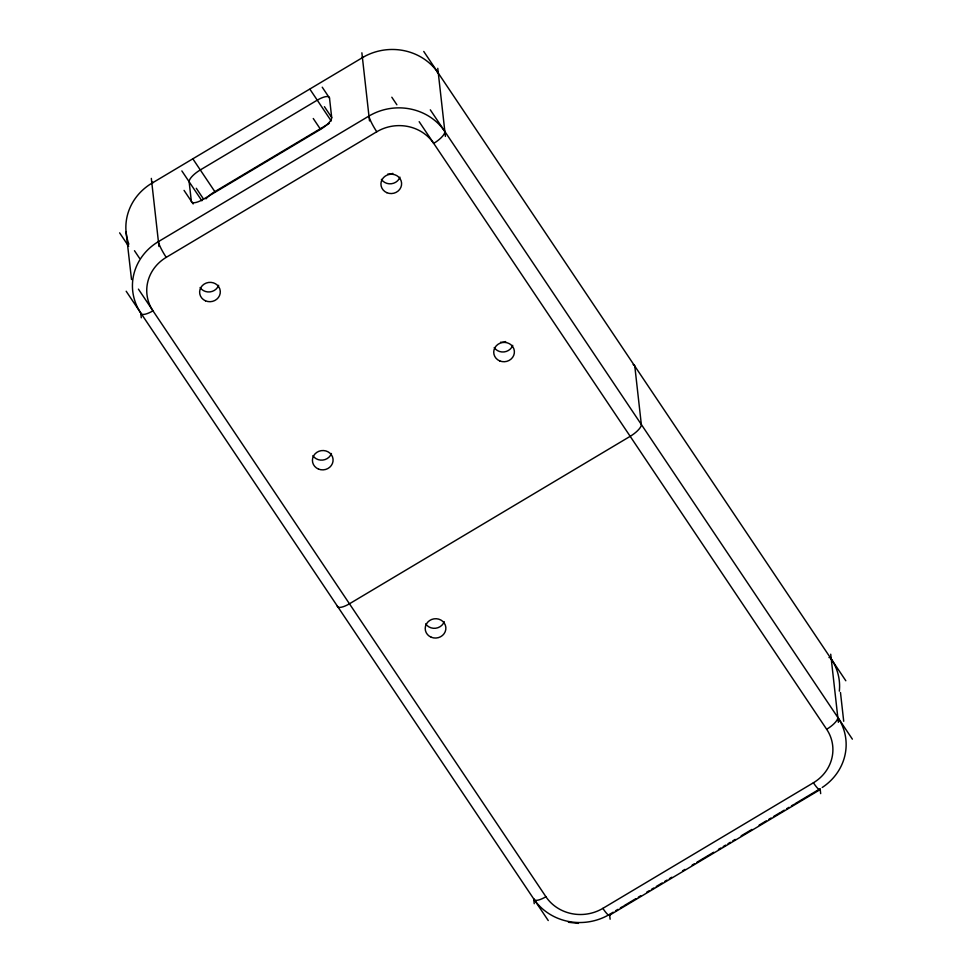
<?xml version="1.0" encoding="UTF-8"?>
<svg xmlns="http://www.w3.org/2000/svg" width="972" height="972" viewBox="0 0 972 972"><rect width="100%" height="100%" fill="white"/><g stroke="black" fill="none" stroke-linecap="round" stroke-linejoin="round"><path stroke-width="1.46" d="M363.528 56.911A13.79 2.138 59.2 0 0 362.422 57.664L151.863 183.246A13.79 2.138 59.2 0 1 153.175 182.627M205.967 198.859A13.815 4.41 -33.8 0 1 214.848 191.642L329.387 123.323M329.508 98.063A13.79 4.398 -33.8 0 0 317.261 100.165L200.293 169.942A13.79 4.398 -33.8 0 0 189.139 181.776L191.326 201.24A13.79 4.398 -33.8 0 0 203.573 199.126L320.541 129.361A13.79 4.398 -33.8 0 0 331.695 117.515L329.508 98.051L322.23 87.201M158.412 241.627L368.971 116.045A55.185 51.589 -6.4 0 1 444.872 131.536A13.79 4.398 -33.8 0 1 433.706 143.382A41.383 38.686 -6.4 0 0 376.784 131.755L166.236 257.349A41.395 38.698 -6.4 0 0 152.956 310.833A13.79 4.398 -33.8 0 1 140.733 312.935L140.09 311.951A55.21 51.613 -6.4 0 1 158.4 241.615A13.79 2.138 59.2 0 0 166.236 257.349M545.912 896.743A41.395 38.698 -6.4 0 0 602.859 908.37L813.406 782.776A41.395 38.698 -6.4 0 0 826.674 729.279A13.79 4.398 -33.8 0 0 837.815 717.445M610.781 913.631L613.174 912.198M615.568 910.776L617.961 909.342M620.355 907.921L622.748 906.487M623.939 905.783L635.907 898.638M638.3 897.217L640.682 895.795M646.672 892.223L649.065 890.789M651.459 889.368L653.852 887.946M656.234 886.513L662.224 882.941M664.617 881.519L667.011 880.097M669.392 878.664L671.786 877.242M682.563 870.815L684.944 869.393M692.125 865.104L694.518 863.683M696.912 862.249L713.667 852.262M718.442 849.407L720.835 847.985M723.229 846.551L725.622 845.13M728.016 843.696L730.409 842.274M732.803 840.841L735.197 839.419M741.174 835.847L751.939 829.432M759.12 825.143L766.301 820.866M768.694 819.445L771.088 818.011M773.481 816.589L780.65 812.3M781.853 811.596L784.246 810.162M786.64 808.74L789.033 807.307M791.427 805.885L793.808 804.452M795.011 803.747L820.137 788.754A13.79 2.138 59.2 0 1 813.406 782.776M609.432 915.284L819.979 789.701M568.426 922.27L578.462 923.4M423.756 51.455L845.822 680.764M430.304 109.836L852.371 739.145M419.163 121.682L826.662 729.292M391.813 97.224L396.88 104.782M324.417 106.665L331.695 117.515M309.983 89.315L331.209 120.965M313.263 118.511L320.541 129.361M193.015 159.092L214.848 191.642M196.295 188.276L203.573 199.126M181.861 170.926L201.872 200.767M184.048 190.391L193.149 203.95M134.476 250.715L139.543 258.273M119.629 232.855L128.669 246.329M138.425 289.134L545.924 896.743A13.79 4.398 -33.8 0 1 533.689 898.845L534.357 899.817A55.21 51.613 -6.4 0 0 609.602 914.36M126.178 291.236L548.244 920.545M126.093 232.041L131.524 279.547M840.476 692.489L843.708 721.273M830.72 654.205L838.362 722.317M820.198 789.361L820.672 793.626M609.651 914.956L610.124 919.208M533.75 899.452L534.236 903.717M437.765 68.295L445.407 136.408M361.876 52.804L369.506 120.917M151.328 178.386L158.958 246.499M140.806 313.555L141.28 317.808M337.211 605.896A13.815 4.41 -33.8 0 0 349.458 603.782L630.184 436.331A13.815 4.41 -33.8 0 0 641.338 424.497L634.789 366.116A13.815 4.41 -33.8 0 0 633.173 364.646M376.784 131.767A13.79 2.138 59.2 0 1 368.971 116.045M609.578 914.336A13.79 2.138 59.2 0 1 602.847 908.358M444.228 621.667A10.34 9.671 -6.4 0 1 435.614 628.252A10.34 9.671 -6.4 0 1 425.687 623.89M331.44 453.499A10.34 9.671 -6.4 0 1 322.826 460.072A10.34 9.671 -6.4 0 1 312.899 455.71M512.742 345.352A10.34 9.671 -6.4 0 1 504.128 351.925A10.34 9.671 -6.4 0 1 494.201 347.563M505.659 341.561A10.34 9.671 -6.4 0 1 500.592 342.217M399.954 177.171A10.34 9.671 -6.4 0 1 391.339 183.757A10.34 9.671 -6.4 0 1 381.413 179.383M392.858 173.38A10.34 9.671 -6.4 0 1 387.804 174.037M218.639 285.318A10.34 9.671 -6.4 0 1 210.037 291.892A10.34 9.671 -6.4 0 1 200.098 287.53M831.291 659.052A55.21 51.613 -6.4 0 1 839.346 691.153M828.982 657.534A13.79 4.398 -33.8 0 1 831.267 659.065M837.84 717.433A55.21 51.613 -6.4 0 1 822.227 787.478M436.95 71.746A13.79 4.398 -33.8 0 1 438.311 73.155A55.185 51.589 -6.4 0 0 362.41 57.652M128.851 244.166A55.21 51.613 -6.4 0 1 151.851 183.222M386.832 192.687A10.352 9.671 -6.4 0 0 401.582 182.967A10.352 9.671 -6.4 0 0 385.41 175.993A10.352 9.671 -6.4 0 0 386.832 192.687M499.766 360.928A10.352 9.671 -6.4 0 0 514.358 351.014A10.352 9.671 -6.4 0 0 498.077 344.258A10.352 9.671 -6.4 0 0 499.766 360.928M205.469 300.81A10.352 9.671 -6.4 0 0 220.28 291.163A10.352 9.671 -6.4 0 0 204.156 284.103A10.352 9.671 -6.4 0 0 205.469 300.81M318.512 469.087A10.352 9.671 -6.4 0 0 333.044 459.088A10.352 9.671 -6.4 0 0 316.726 452.43A10.352 9.671 -6.4 0 0 318.512 469.087M431.301 637.268A10.352 9.671 -6.4 0 0 445.832 627.268A10.352 9.671 -6.4 0 0 429.515 620.61A10.352 9.671 -6.4 0 0 431.301 637.268"/></g></svg>
